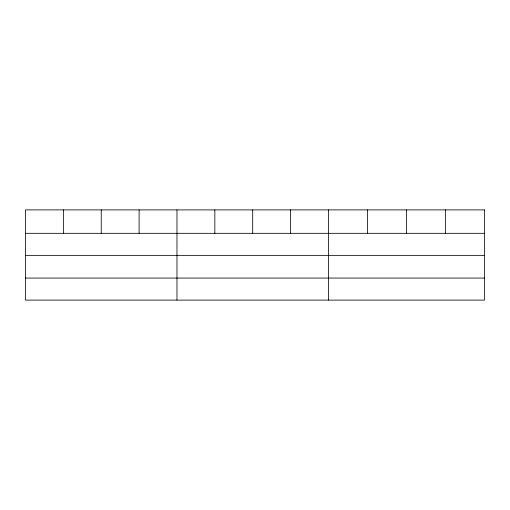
<?xml version="1.0" encoding="UTF-8"?>
<svg xmlns="http://www.w3.org/2000/svg" width="510" height="510" viewBox="0 0 510 510"><rect width="100%" height="100%" fill="white"/><g stroke="black" fill="none" stroke-linecap="round" stroke-linejoin="round"><path stroke-width="0.76" d="M25.5 233.319L484.5 233.319M25.5 255.357L484.5 255.357M25.5 278.065L484.5 278.065M445.485 209.897L445.485 233.319M406.47 209.897L406.47 233.319M367.455 209.897L367.455 233.319M328.44 209.897L328.44 300.103M290.572 209.897L290.572 233.319M252.705 209.897L252.705 233.319M214.837 209.897L214.837 233.319M176.97 209.897L176.97 300.103M139.102 209.897L139.102 233.319M101.235 209.897L101.235 233.319M63.367 209.897L63.367 233.319M484.5 209.897L25.5 209.897L25.5 300.103L484.5 300.103L484.5 209.897"/></g></svg>
